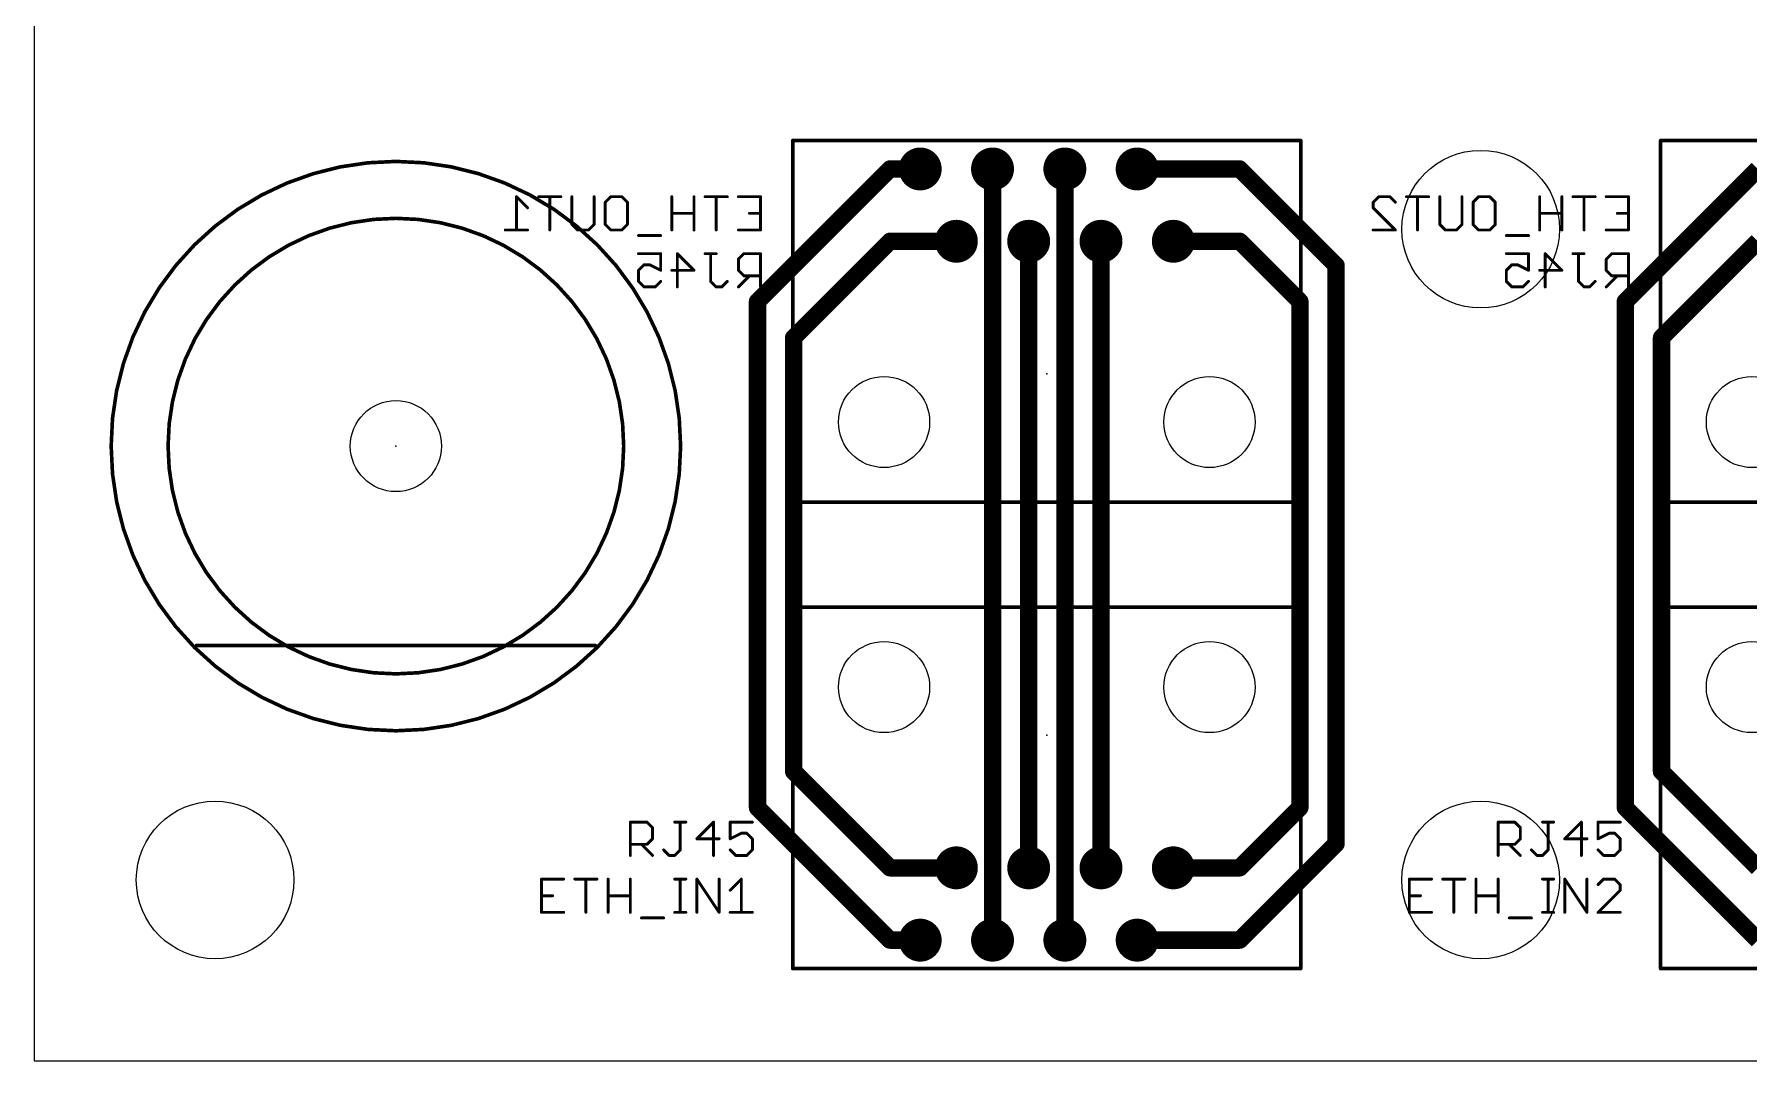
# Model space of a CAD drawing. Extents: x 0 to 9.2, y 0 to 4.69.
# Drawn here: x 0 to 2.371, y 0 to 1.42 of the extents above; entities that cross this region are included whole.
import ezdxf

# ---------------------------------------------------------------- set-up
doc = ezdxf.new("R2010")
doc.units = 0
for name, color, linetype in [('1', 22, 'CONTINUOUS'), ('17', 82, 'CONTINUOUS'), ('20', 7, 'CONTINUOUS'), ('21', 253, 'CONTINUOUS'), ('22', 253, 'CONTINUOUS'), ('23', 7, 'CONTINUOUS'), ('24', 7, 'CONTINUOUS'), ('25', 253, 'CONTINUOUS'), ('26', 253, 'CONTINUOUS')]:
    doc.layers.add(name, color=color, linetype=linetype)

# ---------------------------------------------------------------- blocks, each defined once
blk = doc.blocks.new('ROUNDP')
at = {"const_width": 0.5}
blk.add_lwpolyline([(0, -0.25, 1), (0, 0.25, 1), (0, -0.25)], format="xyb", dxfattribs=at)

msp = doc.modelspace()

# ---------------------------------------------------------------- linework, layer by layer
at = {"layer": '1', "const_width": 0.024}
for points in [[(1, 1.05), (1.183268, 1.233268)], [(1.225, 1.233268), (1.183268, 1.233268)], [(1.325, 1.233268), (1.325, 0.166732)], [(1.425, 1.233268), (1.425, 0.166732)], [(1.525, 1.233268), (1.666732, 1.233268)], [(1.8, 1.1), (1.666732, 1.233268)], [(2.2, 1.05), (2.383268, 1.233268)], [(1.05, 1), (1.183268, 1.133268)], [(1.275, 1.133268), (1.183268, 1.133268)], [(1.375, 1.133268), (1.375, 0.266732)], [(1.475, 1.133268), (1.475, 0.266732)], [(1.575, 1.133268), (1.666732, 1.133268)], [(1.75, 1.05), (1.666732, 1.133268)], [(2.25, 1), (2.383268, 1.133268)], [(1.8, 0.3), (1.8, 1.1)], [(1, 0.35), (1, 1.05)], [(1.75, 0.35), (1.75, 1.05)], [(2.2, 0.35), (2.2, 1.05)], [(1.05, 0.4), (1.05, 1)], [(2.25, 0.4), (2.25, 1)], [(1.183268, 0.266732), (1.05, 0.4)], [(2.383268, 0.266732), (2.25, 0.4)], [(1.183268, 0.166732), (1, 0.35)], [(1.666732, 0.266732), (1.75, 0.35)], [(2.383268, 0.166732), (2.2, 0.35)], [(1.666732, 0.166732), (1.8, 0.3)], [(1.275, 0.266732), (1.183268, 0.266732)], [(1.575, 0.266732), (1.666732, 0.266732)], [(1.225, 0.166732), (1.183268, 0.166732)], [(1.525, 0.166732), (1.666732, 0.166732)]]:
    msp.add_lwpolyline(points, dxfattribs=at)
at = {"layer": '1', "const_width": 0.012}
for points in [[(1.183268, 1.239268, 1), (1.183268, 1.227268)], [(1.18751, 1.229025, 1), (1.179025, 1.23751)], [(1.225, 1.227268, 1), (1.225, 1.239268)], [(1.331, 1.233268, 1), (1.319, 1.233268)], [(1.431, 1.233268, 1), (1.419, 1.233268)], [(1.525, 1.239268, 1), (1.525, 1.227268)], [(1.670975, 1.23751, 1), (1.66249, 1.229025)], [(1.666732, 1.227268, 1), (1.666732, 1.239268)], [(1.183268, 1.139268, 1), (1.183268, 1.127268)], [(1.18751, 1.129025, 1), (1.179025, 1.13751)], [(1.275, 1.127268, 1), (1.275, 1.139268)], [(1.381, 1.133268, 1), (1.369, 1.133268)], [(1.481, 1.133268, 1), (1.469, 1.133268)], [(1.575, 1.139268, 1), (1.575, 1.127268)], [(1.670975, 1.13751, 1), (1.66249, 1.129025)], [(1.666732, 1.127268, 1), (1.666732, 1.139268)], [(1.806, 1.1, 1), (1.794, 1.1)], [(1.795757, 1.095757, 1), (1.804243, 1.104243)], [(0.995757, 1.054243, 1), (1.004243, 1.045757)], [(1.006, 1.05, 1), (0.994, 1.05)], [(1.756, 1.05, 1), (1.744, 1.05)], [(1.745757, 1.045757, 1), (1.754243, 1.054243)], [(2.195757, 1.054243, 1), (2.204243, 1.045757)], [(2.206, 1.05, 1), (2.194, 1.05)], [(1.045757, 1.004243, 1), (1.054243, 0.995757)], [(1.056, 1, 1), (1.044, 1)], [(2.245757, 1.004243, 1), (2.254243, 0.995757)], [(2.256, 1, 1), (2.244, 1)], [(1.054243, 0.404243, 1), (1.045757, 0.395757)], [(1.044, 0.4, 1), (1.056, 0.4)], [(2.254243, 0.404243, 1), (2.245757, 0.395757)], [(2.244, 0.4, 1), (2.256, 0.4)], [(1.004243, 0.354243, 1), (0.995757, 0.345757)], [(0.994, 0.35, 1), (1.006, 0.35)], [(1.744, 0.35, 1), (1.756, 0.35)], [(1.754243, 0.345757, 1), (1.745757, 0.354243)], [(2.204243, 0.354243, 1), (2.195757, 0.345757)], [(2.194, 0.35, 1), (2.206, 0.35)], [(1.804243, 0.295757, 1), (1.795757, 0.304243)], [(1.794, 0.3, 1), (1.806, 0.3)], [(1.183268, 0.272732, 1), (1.183268, 0.260732)], [(1.179025, 0.26249, 1), (1.18751, 0.270975)], [(1.275, 0.260732, 1), (1.275, 0.272732)], [(1.369, 0.266732, 1), (1.381, 0.266732)], [(1.469, 0.266732, 1), (1.481, 0.266732)], [(1.575, 0.272732, 1), (1.575, 0.260732)], [(1.66249, 0.270975, 1), (1.670975, 0.26249)], [(1.666732, 0.260732, 1), (1.666732, 0.272732)], [(1.183268, 0.172732, 1), (1.183268, 0.160732)], [(1.179025, 0.16249, 1), (1.18751, 0.170975)], [(1.225, 0.160732, 1), (1.225, 0.172732)], [(1.319, 0.166732, 1), (1.331, 0.166732)], [(1.419, 0.166732, 1), (1.431, 0.166732)], [(1.525, 0.172732, 1), (1.525, 0.160732)], [(1.66249, 0.170975, 1), (1.670975, 0.16249)], [(1.666732, 0.160732, 1), (1.666732, 0.172732)]]:
    msp.add_lwpolyline(points, format="xyb", dxfattribs=at)
at = {"layer": '20'}
for p, q in [((0, 4.687008), (0, 0)), ((0, 0), (8.899213, 0))]:
    msp.add_line(p, q, dxfattribs=at)
for centre, radius in [((2, 1.15), 0.109), ((1.175, 0.883268), 0.062992), ((1.625, 0.883268), 0.062992), ((2.375, 0.883268), 0.062992), ((0.5, 0.85), 0.062992), ((1.175, 0.516732), 0.062992), ((1.625, 0.516732), 0.062992), ((2.375, 0.516732), 0.062992), ((0.25, 0.25), 0.109), ((2, 0.25), 0.109)]:
    msp.add_circle(centre, radius, dxfattribs=at)
at = {"layer": '21'}
for points, const_width in [([(0.5, 0.456299, 1), (0.5, 1.243701, 1), (0.5, 0.456299)], 0.005), ([(0.5, 0.535, 1), (0.5, 1.165, 1), (0.5, 0.535)], 0.005), ([(1.050069, 0.772638, 1), (1.047569, 0.772638)], 0.0025), ([(1.048819, 0.773888, 1), (1.048819, 0.771388)], 0.0025), ([(1.752431, 0.772638, 1), (1.749931, 0.772638)], 0.0025), ([(1.751181, 0.771388, 1), (1.751181, 0.773888)], 0.0025), ([(2.250069, 0.772638, 1), (2.247569, 0.772638)], 0.0025), ([(2.248819, 0.773888, 1), (2.248819, 0.771388)], 0.0025), ([(0.224409, 0.575659, 1), (0.224409, 0.573159)], 0.0025), ([(0.775591, 0.573159, 1), (0.775591, 0.575659)], 0.0025), ([(1.048819, 0.128612, 1), (1.048819, 0.126112)], 0.0025), ([(1.047569, 0.127362, 1), (1.050069, 0.127362)], 0.0025), ([(1.749931, 0.127362, 1), (1.752431, 0.127362)], 0.0025), ([(1.751181, 0.126112, 1), (1.751181, 0.128612)], 0.0025), ([(2.248819, 0.128612, 1), (2.248819, 0.126112)], 0.0025), ([(2.247569, 0.127362, 1), (2.250069, 0.127362)], 0.0025)]:
    msp.add_lwpolyline(points, format="xyb", dxfattribs=dict(at, const_width=const_width))
at = {"layer": '21', "const_width": 0.005}
for points in [[(1.048819, 0.127362), (1.048819, 0.772638)], [(1.048819, 0.772638), (1.751181, 0.772638)], [(1.751181, 0.127362), (1.751181, 0.772638)], [(2.248819, 0.127362), (2.248819, 0.772638)], [(2.248819, 0.772638), (2.951181, 0.772638)], [(0.224409, 0.574409), (0.775591, 0.574409)], [(1.751181, 0.127362), (1.048819, 0.127362)], [(2.951181, 0.127362), (2.248819, 0.127362)]]:
    msp.add_lwpolyline(points, dxfattribs=at)
at = {"layer": '22', "const_width": 0.005}
for points in [[(1.751181, 1.272638), (1.048819, 1.272638)], [(1.048819, 1.272638), (1.048819, 0.627362)], [(1.751181, 1.272638), (1.751181, 0.627362)], [(2.951181, 1.272638), (2.248819, 1.272638)], [(2.248819, 1.272638), (2.248819, 0.627362)], [(1.048819, 0.627362), (1.751181, 0.627362)], [(2.248819, 0.627362), (2.951181, 0.627362)]]:
    msp.add_lwpolyline(points, dxfattribs=at)
at = {"layer": '22', "const_width": 0.0025}
for points in [[(1.048819, 1.273888, 1), (1.048819, 1.271388)], [(1.050069, 1.272638, 1), (1.047569, 1.272638)], [(1.752431, 1.272638, 1), (1.749931, 1.272638)], [(1.751181, 1.271388, 1), (1.751181, 1.273888)], [(2.248819, 1.273888, 1), (2.248819, 1.271388)], [(2.250069, 1.272638, 1), (2.247569, 1.272638)], [(1.048819, 0.628612, 1), (1.048819, 0.626112)], [(1.047569, 0.627362, 1), (1.050069, 0.627362)], [(1.749931, 0.627362, 1), (1.752431, 0.627362)], [(1.751181, 0.626112, 1), (1.751181, 0.628612)], [(2.248819, 0.628612, 1), (2.248819, 0.626112)], [(2.247569, 0.627362, 1), (2.250069, 0.627362)]]:
    msp.add_lwpolyline(points, format="xyb", dxfattribs=at)
at = {"layer": '23'}
for p in [(0.5, 0.85), (1.4, 0.45)]:
    msp.add_point(p, dxfattribs=at)
at = {"layer": '24'}
msp.add_point((1.4, 0.95), dxfattribs=at)
at = {"layer": '25', "const_width": 0.004}
for points in [[(0.824142, 0.28389), (0.824142, 0.329929)], [(0.824142, 0.329929), (0.847161, 0.329929)], [(0.847161, 0.329929), (0.854835, 0.322256)], [(0.885527, 0.329929), (0.900874, 0.329929)], [(0.893201, 0.291563), (0.893201, 0.329929)], [(0.93924, 0.329929), (0.91622, 0.306909)], [(0.93924, 0.28389), (0.93924, 0.329929)], [(0.992952, 0.329929), (0.96226, 0.329929)], [(0.96226, 0.329929), (0.96226, 0.306909)], [(2.024142, 0.28389), (2.024142, 0.329929)], [(2.024142, 0.329929), (2.047161, 0.329929)], [(2.047161, 0.329929), (2.054835, 0.322256)], [(2.085527, 0.329929), (2.100874, 0.329929)], [(2.093201, 0.291563), (2.093201, 0.329929)], [(2.13924, 0.329929), (2.11622, 0.306909)], [(2.13924, 0.28389), (2.13924, 0.329929)], [(2.192952, 0.329929), (2.16226, 0.329929)], [(2.16226, 0.329929), (2.16226, 0.306909)], [(0.854835, 0.306909), (0.847161, 0.299236)], [(0.854835, 0.322256), (0.854835, 0.306909)], [(0.91622, 0.306909), (0.946913, 0.306909)], [(0.96226, 0.306909), (0.977606, 0.314583)], [(0.977606, 0.314583), (0.985279, 0.314583)], [(0.985279, 0.314583), (0.992952, 0.306909)], [(0.992952, 0.306909), (0.992952, 0.291563)], [(2.054835, 0.306909), (2.047161, 0.299236)], [(2.054835, 0.322256), (2.054835, 0.306909)], [(2.11622, 0.306909), (2.146913, 0.306909)], [(2.16226, 0.306909), (2.177606, 0.314583)], [(2.177606, 0.314583), (2.185279, 0.314583)], [(2.185279, 0.314583), (2.192952, 0.306909)], [(2.192952, 0.306909), (2.192952, 0.291563)], [(0.847161, 0.299236), (0.824142, 0.299236)], [(0.839488, 0.299236), (0.854835, 0.28389)], [(0.870181, 0.291563), (0.877854, 0.28389)], [(0.877854, 0.28389), (0.885527, 0.28389)], [(0.885527, 0.28389), (0.893201, 0.291563)], [(0.969933, 0.28389), (0.96226, 0.291563)], [(0.985279, 0.28389), (0.969933, 0.28389)], [(0.992952, 0.291563), (0.985279, 0.28389)], [(2.047161, 0.299236), (2.024142, 0.299236)], [(2.039488, 0.299236), (2.054835, 0.28389)], [(2.070181, 0.291563), (2.077854, 0.28389)], [(2.077854, 0.28389), (2.085527, 0.28389)], [(2.085527, 0.28389), (2.093201, 0.291563)], [(2.169933, 0.28389), (2.16226, 0.291563)], [(2.185279, 0.28389), (2.169933, 0.28389)], [(2.192952, 0.291563), (2.185279, 0.28389)], [(0.732063, 0.251189), (0.70137, 0.251189)], [(0.70137, 0.251189), (0.70137, 0.20515)], [(0.74741, 0.251189), (0.778102, 0.251189)], [(0.762756, 0.20515), (0.762756, 0.251189)], [(0.793449, 0.20515), (0.793449, 0.251189)], [(0.824142, 0.251189), (0.824142, 0.20515)], [(0.885527, 0.251189), (0.900874, 0.251189)], [(0.8932, 0.20515), (0.8932, 0.251189)], [(0.91622, 0.20515), (0.91622, 0.251189)], [(0.91622, 0.251189), (0.946913, 0.20515)], [(0.946913, 0.20515), (0.946913, 0.251189)], [(0.962259, 0.235842), (0.977606, 0.251189)], [(0.977606, 0.251189), (0.977606, 0.20515)], [(1.932063, 0.251189), (1.90137, 0.251189)], [(1.90137, 0.251189), (1.90137, 0.20515)], [(1.94741, 0.251189), (1.978102, 0.251189)], [(1.962756, 0.20515), (1.962756, 0.251189)], [(1.993449, 0.20515), (1.993449, 0.251189)], [(2.024142, 0.251189), (2.024142, 0.20515)], [(2.085527, 0.251189), (2.100874, 0.251189)], [(2.0932, 0.20515), (2.0932, 0.251189)], [(2.11622, 0.20515), (2.11622, 0.251189)], [(2.11622, 0.251189), (2.146913, 0.20515)], [(2.146913, 0.20515), (2.146913, 0.251189)], [(2.169932, 0.251189), (2.162259, 0.243516)], [(2.162259, 0.20515), (2.192952, 0.235842)], [(2.185279, 0.251189), (2.169932, 0.251189)], [(2.192952, 0.243516), (2.185279, 0.251189)], [(2.192952, 0.235842), (2.192952, 0.243516)], [(0.70137, 0.228169), (0.716717, 0.228169)], [(0.793449, 0.228169), (0.824142, 0.228169)], [(1.90137, 0.228169), (1.916717, 0.228169)], [(1.993449, 0.228169), (2.024142, 0.228169)], [(0.70137, 0.20515), (0.732063, 0.20515)], [(0.839488, 0.197477), (0.870181, 0.197477)], [(0.885527, 0.20515), (0.900874, 0.20515)], [(0.962259, 0.20515), (0.992952, 0.20515)], [(1.90137, 0.20515), (1.932063, 0.20515)], [(2.039488, 0.197477), (2.070181, 0.197477)], [(2.085527, 0.20515), (2.100874, 0.20515)], [(2.192952, 0.20515), (2.162259, 0.20515)]]:
    msp.add_lwpolyline(points, dxfattribs=at)
at = {"layer": '25', "const_width": 0.002}
for points in [[(0.825142, 0.329929, 1), (0.823142, 0.329929)], [(0.824142, 0.330929, 1), (0.824142, 0.328929)], [(0.847869, 0.330636, 1), (0.846454, 0.329222)], [(0.847161, 0.328929, 1), (0.847161, 0.330929)], [(0.885527, 0.330929, 1), (0.885527, 0.328929)], [(0.894201, 0.329929, 1), (0.892201, 0.329929)], [(0.900874, 0.328929, 1), (0.900874, 0.330929)], [(0.94024, 0.329929, 1), (0.93824, 0.329929)], [(0.939947, 0.329222, 1), (0.938533, 0.330636)], [(0.96226, 0.330929, 1), (0.96226, 0.328929)], [(0.96326, 0.329929, 1), (0.96126, 0.329929)], [(0.992952, 0.328929, 1), (0.992952, 0.330929)], [(2.025142, 0.329929, 1), (2.023142, 0.329929)], [(2.024142, 0.330929, 1), (2.024142, 0.328929)], [(2.047869, 0.330636, 1), (2.046454, 0.329222)], [(2.047161, 0.328929, 1), (2.047161, 0.330929)], [(2.085527, 0.330929, 1), (2.085527, 0.328929)], [(2.094201, 0.329929, 1), (2.092201, 0.329929)], [(2.100874, 0.328929, 1), (2.100874, 0.330929)], [(2.14024, 0.329929, 1), (2.13824, 0.329929)], [(2.139947, 0.329222, 1), (2.138533, 0.330636)], [(2.16226, 0.330929, 1), (2.16226, 0.328929)], [(2.16326, 0.329929, 1), (2.16126, 0.329929)], [(2.192952, 0.328929, 1), (2.192952, 0.330929)], [(0.855835, 0.322256, 1), (0.853835, 0.322256)], [(0.854128, 0.321549, 1), (0.855542, 0.322963)], [(0.855542, 0.306202, 1), (0.854128, 0.307616)], [(0.91622, 0.307909, 1), (0.91622, 0.305909)], [(0.915513, 0.307616, 1), (0.916927, 0.306202)], [(0.946913, 0.305909, 1), (0.946913, 0.307909)], [(0.961812, 0.307804, 1), (0.962707, 0.306015)], [(0.977606, 0.315583, 1), (0.977606, 0.313583)], [(0.978053, 0.313688, 1), (0.977159, 0.315477)], [(0.985986, 0.31529, 1), (0.984572, 0.313875)], [(0.985279, 0.313583, 1), (0.985279, 0.315583)], [(0.993952, 0.306909, 1), (0.991952, 0.306909)], [(0.992245, 0.306202, 1), (0.993659, 0.307616)], [(2.055835, 0.322256, 1), (2.053835, 0.322256)], [(2.054128, 0.321549, 1), (2.055542, 0.322963)], [(2.055542, 0.306202, 1), (2.054128, 0.307616)], [(2.11622, 0.307909, 1), (2.11622, 0.305909)], [(2.115513, 0.307616, 1), (2.116927, 0.306202)], [(2.146913, 0.305909, 1), (2.146913, 0.307909)], [(2.161812, 0.307804, 1), (2.162707, 0.306015)], [(2.177606, 0.315583, 1), (2.177606, 0.313583)], [(2.178053, 0.313688, 1), (2.177159, 0.315477)], [(2.185986, 0.31529, 1), (2.184572, 0.313875)], [(2.185279, 0.313583, 1), (2.185279, 0.315583)], [(2.193952, 0.306909, 1), (2.191952, 0.306909)], [(2.192245, 0.306202, 1), (2.193659, 0.307616)], [(0.824142, 0.300236, 1), (0.824142, 0.298236)], [(0.823142, 0.28389, 1), (0.825142, 0.28389)], [(0.840195, 0.299943, 1), (0.838781, 0.298529)], [(0.846454, 0.299943, 1), (0.847869, 0.298529)], [(0.847161, 0.298236, 1), (0.847161, 0.300236)], [(0.853835, 0.306909, 1), (0.855835, 0.306909)], [(0.854128, 0.283183, 1), (0.855542, 0.284597)], [(0.870888, 0.29227, 1), (0.869474, 0.290856)], [(0.877854, 0.28489, 1), (0.877854, 0.28289)], [(0.877147, 0.283183, 1), (0.878561, 0.284597)], [(0.88482, 0.284597, 1), (0.886235, 0.283183)], [(0.885527, 0.28289, 1), (0.885527, 0.28489)], [(0.892201, 0.291563, 1), (0.894201, 0.291563)], [(0.893908, 0.290856, 1), (0.892494, 0.29227)], [(0.93824, 0.28389, 1), (0.94024, 0.28389)], [(0.962967, 0.29227, 1), (0.961552, 0.290856)], [(0.96126, 0.306909, 1), (0.96326, 0.306909)], [(0.969933, 0.28489, 1), (0.969933, 0.28289)], [(0.969226, 0.283183, 1), (0.97064, 0.284597)], [(0.984572, 0.284597, 1), (0.985986, 0.283183)], [(0.985279, 0.28289, 1), (0.985279, 0.28489)], [(0.991952, 0.291563, 1), (0.993952, 0.291563)], [(0.993659, 0.290856, 1), (0.992245, 0.29227)], [(2.024142, 0.300236, 1), (2.024142, 0.298236)], [(2.023142, 0.28389, 1), (2.025142, 0.28389)], [(2.040195, 0.299943, 1), (2.038781, 0.298529)], [(2.046454, 0.299943, 1), (2.047869, 0.298529)], [(2.047161, 0.298236, 1), (2.047161, 0.300236)], [(2.053835, 0.306909, 1), (2.055835, 0.306909)], [(2.054128, 0.283183, 1), (2.055542, 0.284597)], [(2.070888, 0.29227, 1), (2.069474, 0.290856)], [(2.077854, 0.28489, 1), (2.077854, 0.28289)], [(2.077147, 0.283183, 1), (2.078561, 0.284597)], [(2.08482, 0.284597, 1), (2.086235, 0.283183)], [(2.085527, 0.28289, 1), (2.085527, 0.28489)], [(2.092201, 0.291563, 1), (2.094201, 0.291563)], [(2.093908, 0.290856, 1), (2.092494, 0.29227)], [(2.13824, 0.28389, 1), (2.14024, 0.28389)], [(2.162967, 0.29227, 1), (2.161552, 0.290856)], [(2.16126, 0.306909, 1), (2.16326, 0.306909)], [(2.169933, 0.28489, 1), (2.169933, 0.28289)], [(2.169226, 0.283183, 1), (2.17064, 0.284597)], [(2.184572, 0.284597, 1), (2.185986, 0.283183)], [(2.185279, 0.28289, 1), (2.185279, 0.28489)], [(2.191952, 0.291563, 1), (2.193952, 0.291563)], [(2.193659, 0.290856, 1), (2.192245, 0.29227)], [(0.70137, 0.252189, 1), (0.70137, 0.250189)], [(0.70237, 0.251189, 1), (0.70037, 0.251189)], [(0.732063, 0.250189, 1), (0.732063, 0.252189)], [(0.74741, 0.252189, 1), (0.74741, 0.250189)], [(0.763756, 0.251189, 1), (0.761756, 0.251189)], [(0.778102, 0.250189, 1), (0.778102, 0.252189)], [(0.794449, 0.251189, 1), (0.792449, 0.251189)], [(0.825142, 0.251189, 1), (0.823142, 0.251189)], [(0.885527, 0.252189, 1), (0.885527, 0.250189)], [(0.8942, 0.251189, 1), (0.8922, 0.251189)], [(0.900874, 0.250189, 1), (0.900874, 0.252189)], [(0.91722, 0.251189, 1), (0.91522, 0.251189)], [(0.917052, 0.251744, 1), (0.915388, 0.250634)], [(0.947913, 0.251189, 1), (0.945913, 0.251189)], [(0.961552, 0.23655, 1), (0.962966, 0.235135)], [(0.978606, 0.251189, 1), (0.976606, 0.251189)], [(0.978313, 0.250482, 1), (0.976899, 0.251896)], [(1.90137, 0.252189, 1), (1.90137, 0.250189)], [(1.90237, 0.251189, 1), (1.90037, 0.251189)], [(1.932063, 0.250189, 1), (1.932063, 0.252189)], [(1.94741, 0.252189, 1), (1.94741, 0.250189)], [(1.963756, 0.251189, 1), (1.961756, 0.251189)], [(1.978102, 0.250189, 1), (1.978102, 0.252189)], [(1.994449, 0.251189, 1), (1.992449, 0.251189)], [(2.025142, 0.251189, 1), (2.023142, 0.251189)], [(2.085527, 0.252189, 1), (2.085527, 0.250189)], [(2.0942, 0.251189, 1), (2.0922, 0.251189)], [(2.100874, 0.250189, 1), (2.100874, 0.252189)], [(2.11722, 0.251189, 1), (2.11522, 0.251189)], [(2.117052, 0.251744, 1), (2.115388, 0.250634)], [(2.147913, 0.251189, 1), (2.145913, 0.251189)], [(2.161552, 0.244223, 1), (2.162966, 0.242809)], [(2.169932, 0.252189, 1), (2.169932, 0.250189)], [(2.17064, 0.250482, 1), (2.169225, 0.251896)], [(2.185986, 0.251896, 1), (2.184572, 0.250482)], [(2.185279, 0.250189, 1), (2.185279, 0.252189)], [(2.193952, 0.243516, 1), (2.191952, 0.243516)], [(2.192245, 0.242809, 1), (2.193659, 0.244223)], [(2.193659, 0.235135, 1), (2.192245, 0.23655)], [(0.70137, 0.229169, 1), (0.70137, 0.227169)], [(0.716717, 0.227169, 1), (0.716717, 0.229169)], [(0.793449, 0.229169, 1), (0.793449, 0.227169)], [(0.824142, 0.227169, 1), (0.824142, 0.229169)], [(1.90137, 0.229169, 1), (1.90137, 0.227169)], [(1.916717, 0.227169, 1), (1.916717, 0.229169)], [(1.993449, 0.229169, 1), (1.993449, 0.227169)], [(2.024142, 0.227169, 1), (2.024142, 0.229169)], [(2.191952, 0.235842, 1), (2.193952, 0.235842)], [(0.70137, 0.20615, 1), (0.70137, 0.20415)], [(0.70037, 0.20515, 1), (0.70237, 0.20515)], [(0.732063, 0.20415, 1), (0.732063, 0.20615)], [(0.761756, 0.20515, 1), (0.763756, 0.20515)], [(0.792449, 0.20515, 1), (0.794449, 0.20515)], [(0.823142, 0.20515, 1), (0.825142, 0.20515)], [(0.839488, 0.198477, 1), (0.839488, 0.196477)], [(0.870181, 0.196477, 1), (0.870181, 0.198477)], [(0.885527, 0.20615, 1), (0.885527, 0.20415)], [(0.8922, 0.20515, 1), (0.8942, 0.20515)], [(0.900874, 0.20415, 1), (0.900874, 0.20615)], [(0.91522, 0.20515, 1), (0.91722, 0.20515)], [(0.945913, 0.20515, 1), (0.947913, 0.20515)], [(0.946081, 0.204595, 1), (0.947745, 0.205704)], [(0.962259, 0.20615, 1), (0.962259, 0.20415)], [(0.976606, 0.20515, 1), (0.978606, 0.20515)], [(0.992952, 0.20415, 1), (0.992952, 0.20615)], [(1.90137, 0.20615, 1), (1.90137, 0.20415)], [(1.90037, 0.20515, 1), (1.90237, 0.20515)], [(1.932063, 0.20415, 1), (1.932063, 0.20615)], [(1.961756, 0.20515, 1), (1.963756, 0.20515)], [(1.992449, 0.20515, 1), (1.994449, 0.20515)], [(2.023142, 0.20515, 1), (2.025142, 0.20515)], [(2.039488, 0.198477, 1), (2.039488, 0.196477)], [(2.070181, 0.196477, 1), (2.070181, 0.198477)], [(2.085527, 0.20615, 1), (2.085527, 0.20415)], [(2.0922, 0.20515, 1), (2.0942, 0.20515)], [(2.100874, 0.20415, 1), (2.100874, 0.20615)], [(2.11522, 0.20515, 1), (2.11722, 0.20515)], [(2.145913, 0.20515, 1), (2.147913, 0.20515)], [(2.146081, 0.204595, 1), (2.147745, 0.205704)], [(2.162259, 0.20615, 1), (2.162259, 0.20415)], [(2.161552, 0.205857, 1), (2.162966, 0.204442)], [(2.192952, 0.20415, 1), (2.192952, 0.20615)]]:
    msp.add_lwpolyline(points, format="xyb", dxfattribs=at)
at = {"layer": '26', "const_width": 0.004}
for points in [[(0.682024, 1.179543), (0.666678, 1.19489)], [(0.666678, 1.19489), (0.666678, 1.14885)], [(0.728064, 1.19489), (0.697371, 1.19489)], [(0.712717, 1.14885), (0.712717, 1.19489)], [(0.74341, 1.156523), (0.74341, 1.19489)], [(0.774103, 1.19489), (0.774103, 1.156523)], [(0.789449, 1.187216), (0.797123, 1.19489)], [(0.789449, 1.156523), (0.789449, 1.187216)], [(0.797123, 1.19489), (0.812469, 1.19489)], [(0.812469, 1.19489), (0.820142, 1.187216)], [(0.820142, 1.187216), (0.820142, 1.156523)], [(0.881528, 1.19489), (0.881528, 1.14885)], [(0.912221, 1.14885), (0.912221, 1.19489)], [(0.95826, 1.19489), (0.927567, 1.19489)], [(0.942914, 1.14885), (0.942914, 1.19489)], [(0.973606, 1.19489), (1.004299, 1.19489)], [(1.004299, 1.19489), (1.004299, 1.14885)], [(1.851332, 1.187216), (1.859005, 1.19489)], [(1.851332, 1.179543), (1.851332, 1.187216)], [(1.859005, 1.19489), (1.874351, 1.19489)], [(1.874351, 1.19489), (1.882024, 1.187216)], [(1.928064, 1.19489), (1.897371, 1.19489)], [(1.912717, 1.14885), (1.912717, 1.19489)], [(1.94341, 1.156523), (1.94341, 1.19489)], [(1.974103, 1.19489), (1.974103, 1.156523)], [(1.989449, 1.187216), (1.997123, 1.19489)], [(1.989449, 1.156523), (1.989449, 1.187216)], [(1.997123, 1.19489), (2.012469, 1.19489)], [(2.012469, 1.19489), (2.020142, 1.187216)], [(2.020142, 1.187216), (2.020142, 1.156523)], [(2.081528, 1.19489), (2.081528, 1.14885)], [(2.112221, 1.14885), (2.112221, 1.19489)], [(2.15826, 1.19489), (2.127567, 1.19489)], [(2.142914, 1.14885), (2.142914, 1.19489)], [(2.173606, 1.19489), (2.204299, 1.19489)], [(2.204299, 1.19489), (2.204299, 1.14885)], [(0.912221, 1.17187), (0.881528, 1.17187)], [(1.004299, 1.17187), (0.988953, 1.17187)], [(1.882024, 1.14885), (1.851332, 1.179543)], [(2.112221, 1.17187), (2.081528, 1.17187)], [(2.204299, 1.17187), (2.188953, 1.17187)], [(0.682024, 1.14885), (0.651332, 1.14885)], [(0.751083, 1.14885), (0.74341, 1.156523)], [(0.76643, 1.14885), (0.751083, 1.14885)], [(0.774103, 1.156523), (0.76643, 1.14885)], [(0.797123, 1.14885), (0.789449, 1.156523)], [(0.812469, 1.14885), (0.797123, 1.14885)], [(0.820142, 1.156523), (0.812469, 1.14885)], [(0.866181, 1.141177), (0.835489, 1.141177)], [(1.004299, 1.14885), (0.973606, 1.14885)], [(1.851332, 1.14885), (1.882024, 1.14885)], [(1.951083, 1.14885), (1.94341, 1.156523)], [(1.96643, 1.14885), (1.951083, 1.14885)], [(1.974103, 1.156523), (1.96643, 1.14885)], [(1.997123, 1.14885), (1.989449, 1.156523)], [(2.012469, 1.14885), (1.997123, 1.14885)], [(2.020142, 1.156523), (2.012469, 1.14885)], [(2.066181, 1.141177), (2.035489, 1.141177)], [(2.204299, 1.14885), (2.173606, 1.14885)], [(0.835489, 1.116149), (0.866181, 1.116149)], [(0.866181, 1.116149), (0.866181, 1.09313)], [(0.889201, 1.07011), (0.889201, 1.116149)], [(0.889201, 1.116149), (0.912221, 1.09313)], [(0.942914, 1.116149), (0.927567, 1.116149)], [(0.93524, 1.077783), (0.93524, 1.116149)], [(0.98128, 1.116149), (0.973606, 1.108476)], [(1.004299, 1.116149), (0.98128, 1.116149)], [(1.004299, 1.07011), (1.004299, 1.116149)], [(2.035489, 1.116149), (2.066181, 1.116149)], [(2.066181, 1.116149), (2.066181, 1.09313)], [(2.089201, 1.07011), (2.089201, 1.116149)], [(2.089201, 1.116149), (2.112221, 1.09313)], [(2.142914, 1.116149), (2.127567, 1.116149)], [(2.13524, 1.077783), (2.13524, 1.116149)], [(2.18128, 1.116149), (2.173606, 1.108476)], [(2.204299, 1.116149), (2.18128, 1.116149)], [(2.204299, 1.07011), (2.204299, 1.116149)], [(0.843162, 1.100803), (0.835489, 1.09313)], [(0.835489, 1.09313), (0.835489, 1.077783)], [(0.850835, 1.100803), (0.843162, 1.100803)], [(0.866181, 1.09313), (0.850835, 1.100803)], [(0.912221, 1.09313), (0.881528, 1.09313)], [(0.973606, 1.108476), (0.973606, 1.09313)], [(0.973606, 1.09313), (0.98128, 1.085457)], [(2.043162, 1.100803), (2.035489, 1.09313)], [(2.035489, 1.09313), (2.035489, 1.077783)], [(2.050835, 1.100803), (2.043162, 1.100803)], [(2.066181, 1.09313), (2.050835, 1.100803)], [(2.112221, 1.09313), (2.081528, 1.09313)], [(2.173606, 1.108476), (2.173606, 1.09313)], [(2.173606, 1.09313), (2.18128, 1.085457)], [(0.835489, 1.077783), (0.843162, 1.07011)], [(0.843162, 1.07011), (0.858508, 1.07011)], [(0.858508, 1.07011), (0.866181, 1.077783)], [(0.942914, 1.07011), (0.93524, 1.077783)], [(0.950587, 1.07011), (0.942914, 1.07011)], [(0.95826, 1.077783), (0.950587, 1.07011)], [(0.988953, 1.085457), (0.973606, 1.07011)], [(0.98128, 1.085457), (1.004299, 1.085457)], [(2.035489, 1.077783), (2.043162, 1.07011)], [(2.043162, 1.07011), (2.058508, 1.07011)], [(2.058508, 1.07011), (2.066181, 1.077783)], [(2.142914, 1.07011), (2.13524, 1.077783)], [(2.150587, 1.07011), (2.142914, 1.07011)], [(2.15826, 1.077783), (2.150587, 1.07011)], [(2.188953, 1.085457), (2.173606, 1.07011)], [(2.18128, 1.085457), (2.204299, 1.085457)]]:
    msp.add_lwpolyline(points, dxfattribs=at)
at = {"layer": '26', "const_width": 0.002}
for points in [[(0.667385, 1.195597, 1), (0.665971, 1.194183)], [(0.667678, 1.19489, 1), (0.665678, 1.19489)], [(0.697371, 1.19589, 1), (0.697371, 1.19389)], [(0.713717, 1.19489, 1), (0.711717, 1.19489)], [(0.728064, 1.19389, 1), (0.728064, 1.19589)], [(0.74441, 1.19489, 1), (0.74241, 1.19489)], [(0.775103, 1.19489, 1), (0.773103, 1.19489)], [(0.790449, 1.187216, 1), (0.788449, 1.187216)], [(0.788742, 1.187924, 1), (0.790157, 1.186509)], [(0.797123, 1.19589, 1), (0.797123, 1.19389)], [(0.79783, 1.194183, 1), (0.796416, 1.195597)], [(0.813176, 1.195597, 1), (0.811762, 1.194183)], [(0.812469, 1.19389, 1), (0.812469, 1.19589)], [(0.821142, 1.187216, 1), (0.819142, 1.187216)], [(0.819435, 1.186509, 1), (0.820849, 1.187924)], [(0.882528, 1.19489, 1), (0.880528, 1.19489)], [(0.913221, 1.19489, 1), (0.911221, 1.19489)], [(0.927567, 1.19589, 1), (0.927567, 1.19389)], [(0.943914, 1.19489, 1), (0.941914, 1.19489)], [(0.95826, 1.19389, 1), (0.95826, 1.19589)], [(0.973606, 1.19589, 1), (0.973606, 1.19389)], [(1.005299, 1.19489, 1), (1.003299, 1.19489)], [(1.004299, 1.19389, 1), (1.004299, 1.19589)], [(1.852332, 1.187216, 1), (1.850332, 1.187216)], [(1.850625, 1.187924, 1), (1.852039, 1.186509)], [(1.859005, 1.19589, 1), (1.859005, 1.19389)], [(1.859712, 1.194183, 1), (1.858298, 1.195597)], [(1.875058, 1.195597, 1), (1.873644, 1.194183)], [(1.874351, 1.19389, 1), (1.874351, 1.19589)], [(1.881317, 1.186509, 1), (1.882732, 1.187924)], [(1.897371, 1.19589, 1), (1.897371, 1.19389)], [(1.913717, 1.19489, 1), (1.911717, 1.19489)], [(1.928064, 1.19389, 1), (1.928064, 1.19589)], [(1.94441, 1.19489, 1), (1.94241, 1.19489)], [(1.975103, 1.19489, 1), (1.973103, 1.19489)], [(1.990449, 1.187216, 1), (1.988449, 1.187216)], [(1.988742, 1.187924, 1), (1.990157, 1.186509)], [(1.997123, 1.19589, 1), (1.997123, 1.19389)], [(1.99783, 1.194183, 1), (1.996416, 1.195597)], [(2.013176, 1.195597, 1), (2.011762, 1.194183)], [(2.012469, 1.19389, 1), (2.012469, 1.19589)], [(2.021142, 1.187216, 1), (2.019142, 1.187216)], [(2.019435, 1.186509, 1), (2.020849, 1.187924)], [(2.082528, 1.19489, 1), (2.080528, 1.19489)], [(2.113221, 1.19489, 1), (2.111221, 1.19489)], [(2.127567, 1.19589, 1), (2.127567, 1.19389)], [(2.143914, 1.19489, 1), (2.141914, 1.19489)], [(2.15826, 1.19389, 1), (2.15826, 1.19589)], [(2.173606, 1.19589, 1), (2.173606, 1.19389)], [(2.205299, 1.19489, 1), (2.203299, 1.19489)], [(2.204299, 1.19389, 1), (2.204299, 1.19589)], [(0.681317, 1.178836, 1), (0.682732, 1.18025)], [(0.881528, 1.17287, 1), (0.881528, 1.17087)], [(0.912221, 1.17087, 1), (0.912221, 1.17287)], [(0.988953, 1.17287, 1), (0.988953, 1.17087)], [(1.004299, 1.17087, 1), (1.004299, 1.17287)], [(1.852039, 1.18025, 1), (1.850625, 1.178836)], [(1.850332, 1.179543, 1), (1.852332, 1.179543)], [(2.081528, 1.17287, 1), (2.081528, 1.17087)], [(2.112221, 1.17087, 1), (2.112221, 1.17287)], [(2.188953, 1.17287, 1), (2.188953, 1.17087)], [(2.204299, 1.17087, 1), (2.204299, 1.17287)], [(0.651332, 1.14985, 1), (0.651332, 1.14785)], [(0.665678, 1.14885, 1), (0.667678, 1.14885)], [(0.682024, 1.14785, 1), (0.682024, 1.14985)], [(0.711717, 1.14885, 1), (0.713717, 1.14885)], [(0.744117, 1.157231, 1), (0.742703, 1.155816)], [(0.74241, 1.156523, 1), (0.74441, 1.156523)], [(0.751083, 1.14985, 1), (0.751083, 1.14785)], [(0.750376, 1.148143, 1), (0.751791, 1.149558)], [(0.765723, 1.149558, 1), (0.767137, 1.148143)], [(0.76643, 1.14785, 1), (0.76643, 1.14985)], [(0.773103, 1.156523, 1), (0.775103, 1.156523)], [(0.77481, 1.155816, 1), (0.773396, 1.157231)], [(0.790157, 1.157231, 1), (0.788742, 1.155816)], [(0.788449, 1.156523, 1), (0.790449, 1.156523)], [(0.797123, 1.14985, 1), (0.797123, 1.14785)], [(0.796416, 1.148143, 1), (0.79783, 1.149558)], [(0.811762, 1.149558, 1), (0.813176, 1.148143)], [(0.812469, 1.14785, 1), (0.812469, 1.14985)], [(0.819142, 1.156523, 1), (0.821142, 1.156523)], [(0.820849, 1.155816, 1), (0.819435, 1.157231)], [(0.835489, 1.142177, 1), (0.835489, 1.140177)], [(0.866181, 1.140177, 1), (0.866181, 1.142177)], [(0.880528, 1.14885, 1), (0.882528, 1.14885)], [(0.911221, 1.14885, 1), (0.913221, 1.14885)], [(0.941914, 1.14885, 1), (0.943914, 1.14885)], [(0.973606, 1.14985, 1), (0.973606, 1.14785)], [(1.003299, 1.14885, 1), (1.005299, 1.14885)], [(1.004299, 1.14785, 1), (1.004299, 1.14985)], [(1.851332, 1.14985, 1), (1.851332, 1.14785)], [(1.881317, 1.148143, 1), (1.882732, 1.149558)], [(1.882024, 1.14785, 1), (1.882024, 1.14985)], [(1.911717, 1.14885, 1), (1.913717, 1.14885)], [(1.944117, 1.157231, 1), (1.942703, 1.155816)], [(1.94241, 1.156523, 1), (1.94441, 1.156523)], [(1.951083, 1.14985, 1), (1.951083, 1.14785)], [(1.950376, 1.148143, 1), (1.951791, 1.149558)], [(1.965723, 1.149558, 1), (1.967137, 1.148143)], [(1.96643, 1.14785, 1), (1.96643, 1.14985)], [(1.973103, 1.156523, 1), (1.975103, 1.156523)], [(1.97481, 1.155816, 1), (1.973396, 1.157231)], [(1.990157, 1.157231, 1), (1.988742, 1.155816)], [(1.988449, 1.156523, 1), (1.990449, 1.156523)], [(1.997123, 1.14985, 1), (1.997123, 1.14785)], [(1.996416, 1.148143, 1), (1.99783, 1.149558)], [(2.011762, 1.149558, 1), (2.013176, 1.148143)], [(2.012469, 1.14785, 1), (2.012469, 1.14985)], [(2.019142, 1.156523, 1), (2.021142, 1.156523)], [(2.020849, 1.155816, 1), (2.019435, 1.157231)], [(2.035489, 1.142177, 1), (2.035489, 1.140177)], [(2.066181, 1.140177, 1), (2.066181, 1.142177)], [(2.080528, 1.14885, 1), (2.082528, 1.14885)], [(2.111221, 1.14885, 1), (2.113221, 1.14885)], [(2.141914, 1.14885, 1), (2.143914, 1.14885)], [(2.173606, 1.14985, 1), (2.173606, 1.14785)], [(2.203299, 1.14885, 1), (2.205299, 1.14885)], [(2.204299, 1.14785, 1), (2.204299, 1.14985)], [(0.835489, 1.117149, 1), (0.835489, 1.115149)], [(0.867181, 1.116149, 1), (0.865181, 1.116149)], [(0.866181, 1.115149, 1), (0.866181, 1.117149)], [(0.889908, 1.116857, 1), (0.888494, 1.115442)], [(0.890201, 1.116149, 1), (0.888201, 1.116149)], [(0.927567, 1.117149, 1), (0.927567, 1.115149)], [(0.93624, 1.116149, 1), (0.93424, 1.116149)], [(0.942914, 1.115149, 1), (0.942914, 1.117149)], [(0.98128, 1.117149, 1), (0.98128, 1.115149)], [(0.981987, 1.115442, 1), (0.980573, 1.116857)], [(1.005299, 1.116149, 1), (1.003299, 1.116149)], [(1.004299, 1.115149, 1), (1.004299, 1.117149)], [(2.035489, 1.117149, 1), (2.035489, 1.115149)], [(2.067181, 1.116149, 1), (2.065181, 1.116149)], [(2.066181, 1.115149, 1), (2.066181, 1.117149)], [(2.089908, 1.116857, 1), (2.088494, 1.115442)], [(2.090201, 1.116149, 1), (2.088201, 1.116149)], [(2.127567, 1.117149, 1), (2.127567, 1.115149)], [(2.13624, 1.116149, 1), (2.13424, 1.116149)], [(2.142914, 1.115149, 1), (2.142914, 1.117149)], [(2.18128, 1.117149, 1), (2.18128, 1.115149)], [(2.181987, 1.115442, 1), (2.180573, 1.116857)], [(2.205299, 1.116149, 1), (2.203299, 1.116149)], [(2.204299, 1.115149, 1), (2.204299, 1.117149)], [(0.836489, 1.09313, 1), (0.834489, 1.09313)], [(0.834782, 1.093837, 1), (0.836196, 1.092423)], [(0.843162, 1.101803, 1), (0.843162, 1.099803)], [(0.843869, 1.100096, 1), (0.842455, 1.10151)], [(0.851282, 1.101697, 1), (0.850388, 1.099909)], [(0.850835, 1.099803, 1), (0.850835, 1.101803)], [(0.865181, 1.09313, 1), (0.867181, 1.09313)], [(0.865734, 1.092235, 1), (0.866629, 1.094024)], [(0.881528, 1.09413, 1), (0.881528, 1.09213)], [(0.911514, 1.092423, 1), (0.912928, 1.093837)], [(0.912221, 1.09213, 1), (0.912221, 1.09413)], [(0.974606, 1.108476, 1), (0.972606, 1.108476)], [(0.972899, 1.109183, 1), (0.974314, 1.107769)], [(0.974314, 1.093837, 1), (0.972899, 1.092423)], [(0.972606, 1.09313, 1), (0.974606, 1.09313)], [(2.036489, 1.09313, 1), (2.034489, 1.09313)], [(2.034782, 1.093837, 1), (2.036196, 1.092423)], [(2.043162, 1.101803, 1), (2.043162, 1.099803)], [(2.043869, 1.100096, 1), (2.042455, 1.10151)], [(2.051282, 1.101697, 1), (2.050388, 1.099909)], [(2.050835, 1.099803, 1), (2.050835, 1.101803)], [(2.065181, 1.09313, 1), (2.067181, 1.09313)], [(2.065734, 1.092235, 1), (2.066629, 1.094024)], [(2.081528, 1.09413, 1), (2.081528, 1.09213)], [(2.111514, 1.092423, 1), (2.112928, 1.093837)], [(2.112221, 1.09213, 1), (2.112221, 1.09413)], [(2.174606, 1.108476, 1), (2.172606, 1.108476)], [(2.172899, 1.109183, 1), (2.174314, 1.107769)], [(2.174314, 1.093837, 1), (2.172899, 1.092423)], [(2.172606, 1.09313, 1), (2.174606, 1.09313)], [(0.836196, 1.07849, 1), (0.834782, 1.077076)], [(0.834489, 1.077783, 1), (0.836489, 1.077783)], [(0.843162, 1.07111, 1), (0.843162, 1.06911)], [(0.842455, 1.069403, 1), (0.843869, 1.070817)], [(0.857801, 1.070817, 1), (0.859215, 1.069403)], [(0.858508, 1.06911, 1), (0.858508, 1.07111)], [(0.866889, 1.077076, 1), (0.865474, 1.07849)], [(0.888201, 1.07011, 1), (0.890201, 1.07011)], [(0.935948, 1.07849, 1), (0.934533, 1.077076)], [(0.93424, 1.077783, 1), (0.93624, 1.077783)], [(0.942914, 1.07111, 1), (0.942914, 1.06911)], [(0.942207, 1.069403, 1), (0.943621, 1.070817)], [(0.94988, 1.070817, 1), (0.951294, 1.069403)], [(0.950587, 1.06911, 1), (0.950587, 1.07111)], [(0.958967, 1.077076, 1), (0.957553, 1.07849)], [(0.972899, 1.070817, 1), (0.974314, 1.069403)], [(0.98128, 1.086457, 1), (0.98128, 1.084457)], [(0.980573, 1.084749, 1), (0.981987, 1.086164)], [(0.98966, 1.084749, 1), (0.988246, 1.086164)], [(1.003299, 1.07011, 1), (1.005299, 1.07011)], [(1.004299, 1.084457, 1), (1.004299, 1.086457)], [(2.036196, 1.07849, 1), (2.034782, 1.077076)], [(2.034489, 1.077783, 1), (2.036489, 1.077783)], [(2.043162, 1.07111, 1), (2.043162, 1.06911)], [(2.042455, 1.069403, 1), (2.043869, 1.070817)], [(2.057801, 1.070817, 1), (2.059215, 1.069403)], [(2.058508, 1.06911, 1), (2.058508, 1.07111)], [(2.066889, 1.077076, 1), (2.065474, 1.07849)], [(2.088201, 1.07011, 1), (2.090201, 1.07011)], [(2.135948, 1.07849, 1), (2.134533, 1.077076)], [(2.13424, 1.077783, 1), (2.13624, 1.077783)], [(2.142914, 1.07111, 1), (2.142914, 1.06911)], [(2.142207, 1.069403, 1), (2.143621, 1.070817)], [(2.14988, 1.070817, 1), (2.151294, 1.069403)], [(2.150587, 1.06911, 1), (2.150587, 1.07111)], [(2.158967, 1.077076, 1), (2.157553, 1.07849)], [(2.172899, 1.070817, 1), (2.174314, 1.069403)], [(2.18128, 1.086457, 1), (2.18128, 1.084457)], [(2.180573, 1.084749, 1), (2.181987, 1.086164)], [(2.18966, 1.084749, 1), (2.188246, 1.086164)], [(2.203299, 1.07011, 1), (2.205299, 1.07011)], [(2.204299, 1.084457, 1), (2.204299, 1.086457)]]:
    msp.add_lwpolyline(points, format="xyb", dxfattribs=at)

# ---------------------------------------------------------------- block references
at = {"layer": '17', "xscale": 0.05937, "yscale": 0.05937, "rotation": 180}
for p in [(1.225, 1.233268), (1.225, 1.233268), (1.325, 1.233268), (1.325, 1.233268), (1.425, 1.233268), (1.425, 1.233268), (1.525, 1.233268), (1.525, 1.233268), (1.275, 1.133268), (1.275, 1.133268), (1.375, 1.133268), (1.375, 1.133268), (1.475, 1.133268), (1.475, 1.133268), (1.575, 1.133268), (1.575, 1.133268), (1.275, 0.266732), (1.275, 0.266732), (1.375, 0.266732), (1.375, 0.266732), (1.475, 0.266732), (1.475, 0.266732), (1.575, 0.266732), (1.575, 0.266732), (1.225, 0.166732), (1.225, 0.166732), (1.325, 0.166732), (1.325, 0.166732), (1.425, 0.166732), (1.425, 0.166732), (1.525, 0.166732), (1.525, 0.166732)]:
    msp.add_blockref('ROUNDP', p, dxfattribs=at)

doc.saveas('drawing.dxf')
